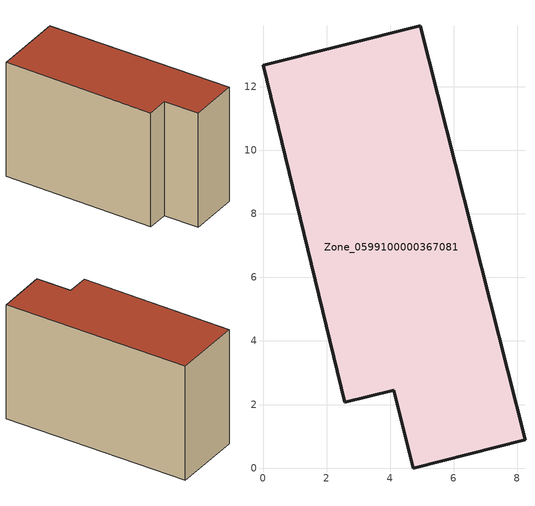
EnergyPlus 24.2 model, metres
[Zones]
Zone_0599100000367081
 floor ground (C_G): 4.11,2.44 2.57,2.07 0,12.68 4.96,13.92 8.25,0.89 4.73,0 z0
 wall outside (C_F): 4.96,13.92 0,12.68 2.57,2.07 4.11,2.44 4.73,0 8.25,0.89 4.96,13.92 z0:8.52
 roof outside (C_R): 4.73,0 8.25,0.89 4.96,13.92 0,12.68 2.57,2.07 4.11,2.44 z8.52
[BUILDING]
Pand.0599100000367081: North Axis=0; Terrain=City; Loads Convergence Tolerance Value=0.04; Temperature Convergence Tolerance Value=0.4; Solar Distribution=FullExterior; Maximum Number of Warmup Days=25; Minimum Number of Warmup Days=1
[Site:Location]
Rotterdam.The.Hague.AP_ZH_NLD Design_Conditions: Latitude=51.96; Longitude=4.45; Time Zone=1; Elevation=-4.5
[SITE:GROUNDTEMPERATURE:BUILDINGSURFACE]
18, 18, 18, 18, 18, 18, 18, 18, 18, 18, 18, 18
[MATERIAL] Thermal Absorptance=0.9; Solar Absorptance=0.7; Visible Absorptance=0.7
Name | Roughness | Thickness | Conductivity | Density | Specific Heat
G.TI.1992-2005 | MediumSmooth | 0.15 | 0.06 | 540 | 1210
F.TI.1992-2005 | Rough | 0.3 | 0.12 | 1920 | 840
R.TI.1992-2005 | MediumRough | 0.2 | 0.08 | 1500 | 1000
[CONSTRUCTION]
C_G: G.TI.1992-2005
C_F: F.TI.1992-2005
C_R: R.TI.1992-2005
[ZONE]
Zone_0599100000367081: Type=1; Multiplier=1; Ceiling Height=Autocalculate; Volume=Autocalculate; Floor Area=autocalculate; Part of Total Floor Area=Yes
[ZONEINFILTRATION:DESIGNFLOWRATE]
Infil_Zone_0599100000367081: Zone or ZoneList or Space or SpaceList=Zone_0599100000367081; Schedule=AlwaysOn; Design Flow Rate Calculation Method=Flow/Area; Flow Rate per Floor Area=0.0015; Constant Term Coefficient=1; Temperature Term Coefficient=0; Velocity Term Coefficient=0; Velocity Squared Term Coefficient=0
[HVACTEMPLATE:ZONE:IDEALLOADSAIRSYSTEM]
Zone_0599100000367081: Maximum Heating Supply Air Temperature=50; Minimum Cooling Supply Air Temperature=13; Maximum Heating Supply Air Humidity Ratio=0.0156; Minimum Cooling Supply Air Humidity Ratio=0.0077; Heating Limit=NoLimit; Cooling Limit=NoLimit; Dehumidification Control Type=ConstantSensibleHeatRatio; Cooling Sensible Heat Ratio=0.7; Dehumidification Setpoint=60; Humidification Control Type=None; Humidification Setpoint=30; Outdoor Air Method=None; Outdoor Air Flow Rate per Person=0.00944; Outdoor Air Flow Rate per Zone Floor Area=0; Outdoor Air Flow Rate per Zone=0; Demand Controlled Ventilation Type=None; Outdoor Air Economizer Type=NoEconomizer; Heat Recovery Type=None; Sensible Heat Recovery Effectiveness=0.7; Latent Heat Recovery Effectiveness=0.65
[ZONECONTROL:THERMOSTAT]
ThermostatControl_Zone_0599100000367081: Zone or ZoneList=Zone_0599100000367081; Control Type Schedule=DualSetpointControlType; Control 1=Thermostat_Zone_0599100000367081; Temperature Difference Between Cutout And Setpoint=0
[THERMOSTATSETPOINT:DUALSETPOINT]
Thermostat_Zone_0599100000367081: Heating Setpoint Temperature Schedule=HeatingSetpoint_Zone_0599100000367081; Cooling Setpoint Temperature Schedule=CoolingSetpoint_Zone_0599100000367081
[SCHEDULE:COMPACT]
HeatingSetpoint_Zone_0599100000367081: Through: 12/31, For: AllDays, Until: 24:00, 21
CoolingSetpoint_Zone_0599100000367081: Through: 12/31, For: AllDays, Until: 24:00, 24
DualSetpointControlType: Through: 12/31, For: AllDays, Until: 24:00, 4
AlwaysOn: Through: 12/31, For: AllDays, Until: 24:00, 1
